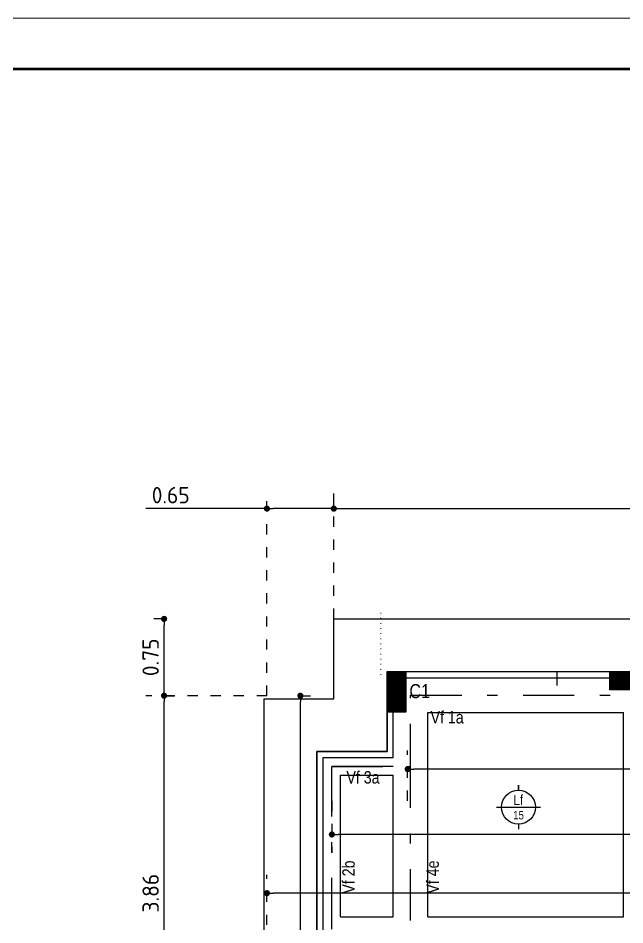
# Model space of a CAD drawing. Extents: x 233 to 569, y -241 to -74.
# Drawn here: x 346.48 to 352.41, y -82.42 to -73.57 of the extents above; entities that cross this region are included whole.
import ezdxf

# ---------------------------------------------------------------- set-up
doc = ezdxf.new("R2010")
doc.units = 0
doc.header["$MEASUREMENT"] = 0
doc.linetypes.add('DASHDOT', pattern=[1, 0.5, -0.25, 0, -0.25])
doc.linetypes.add('DOT2', pattern=[0.125, 0, -0.125])
doc.layers.get('0').update_dxf_attribs({"linetype": 'CONTINUOUS', "lineweight": 50})
doc.layers.get('DEFPOINTS').update_dxf_attribs({"linetype": 'CONTINUOUS'})
for name, color, linetype in [('2D PLATEA COLUMNAS BORDES', 7, 'CONTINUOUS'), ('2D PLATEA COLUMNAS HATCH', 92, 'CONTINUOUS'), ('2D PLATEA CONTORNOS', 211, 'CONTINUOUS'), ('2D PLATEA VIGAS', 7, 'CONTINUOUS'), ('2D PLATEA VIGAS EJES', 5, 'DASHDOT'), ('PAPER PLATEA EST COTAS 1 50 EJES VIGAS', 7, 'CONTINUOUS'), ('PAPER PLATEA EST TEXTO NOM COLUMNAS', 92, 'CONTINUOUS'), ('PAPER PLATEA EST TEXTO NOM VIGAS', 7, 'CONTINUOUS'), ('PAPER ROTULO TEXTO LETRA OSCURA', 250, 'CONTINUOUS')]:
    doc.layers.add(name, color=color, linetype=linetype)
for name, color, linetype, lineweight in [('LINEAS', 2, 'CONTINUOUS', 20), ('MARCOS', 4, 'CONTINUOUS', 80), ('PAPER ROTULO LINEAS DE BORDE HOJA', 250, 'CONTINUOUS', 9)]:
    doc.layers.add(name, color=color, linetype=linetype, lineweight=lineweight)
doc.styles.add('ARIAL', font='')
doc.styles.get("Standard").update_dxf_attribs({"font": 'bahnschrift.ttf'})
doc.styles.add('style3', font='GOTHIC.TTF')
doc.styles.get('ARIAL').set_extended_font_data('DIN')
doc.dimstyles.new('PLANTA', dxfattribs={"dimscale": 0, "dimtxt": 0.16, "dimasz": 0.06, "dimexe": 0.18, "dimexo": 0, "dimgap": 0.05, "dimtad": 1, "dimzin": 0, "dimdsep": 46, "dimtxsty": 'ARIAL', "dimblk1": 'DOT', "dimblk2": 'DOT', "dimsah": 1, "dimcen": 0.09, "dimclrd": 1, "dimclre": 1, "dimclrt": 3, "dimadec": 0, "dimazin": 0, "dimtfac": 1, "dimtofl": 0, "dimtmove": 0, "dimatfit": 3, "dimldrblk": 'DOT', "dimfxl": 0.18, "dimtolj": 1, "dimtzin": 0, "dimarcsym": 0})

# ---------------------------------------------------------------- blocks, each defined once
blk = doc.blocks.new('_DOT')
at = {"color": 0, "linetype": 'ByBlock'}
blk.add_line((-0.5, 0), (-1, 0), dxfattribs=at)
at = {"color": 0, "linetype": 'ByBlock', "const_width": 0.5}
blk.add_lwpolyline([(-0.25, 0, 1), (0.25, 0, 1)], format="xyb", close=True, dxfattribs=at)
blk = doc.blocks.new('*D468')
at = {"layer": 'DEFPOINTS', "color": 0, "transparency": 16777216}
for p in [(348.9149, -82.1128), (348.9149, -82.4232), (362.6681, -90.2907)]:
    blk.add_point(p, dxfattribs=at)
at = {"layer": 'PAPER PLATEA EST COTAS 1 50 EJES VIGAS', "color": 1, "linetype": 'DOT2', "lineweight": -2, "transparency": 16777216}
for p, q in [((348.9149, -82.4232), (348.9149, -81.9328)), ((362.6681, -90.2907), (362.6681, -81.9328))]:
    blk.add_line(p, q, dxfattribs=at)
at = {"layer": 'PAPER PLATEA EST COTAS 1 50 EJES VIGAS', "color": 1, "lineweight": -2, "transparency": 16777216}
blk.add_line((362.6081, -82.1128), (348.9749, -82.1128), dxfattribs=at)
at = {"layer": 'PAPER PLATEA EST COTAS 1 50 EJES VIGAS', "color": 1, "lineweight": -2, "transparency": 16777216, "xscale": 0.06, "yscale": 0.06, "zscale": 0.06, "rotation": 180}
blk.add_blockref('_DOT', (348.9149, -82.1128), dxfattribs=at)
at = {"layer": 'PAPER PLATEA EST COTAS 1 50 EJES VIGAS', "color": 1, "lineweight": -2, "transparency": 16777216, "xscale": 0.06, "yscale": 0.06, "zscale": 0.06}
blk.add_blockref('_DOT', (362.6681, -82.1128), dxfattribs=at)
at = {"layer": 'PAPER PLATEA EST COTAS 1 50 EJES VIGAS', "color": 3, "transparency": 16777216, "insert": (355.7915, -81.9813), "char_height": 0.16, "attachment_point": 5, "style": 'ARIAL'}
blk.add_mtext('\\A1;13.75', dxfattribs=at)
blk = doc.blocks.new('*D476')
at = {"layer": 'DEFPOINTS', "color": 0, "transparency": 16777216}
for p in [(349.2417, -80.1843), (349.2417, -80.1843), (362.6681, -90.2907)]:
    blk.add_point(p, dxfattribs=at)
at = {"layer": 'PAPER PLATEA EST COTAS 1 50 EJES VIGAS', "color": 1, "linetype": 'DOT2', "lineweight": -2, "transparency": 16777216}
for p, q in [((349.2417, -80.1843), (349.4217, -80.1843)), ((362.6681, -90.2907), (349.0617, -90.2907))]:
    blk.add_line(p, q, dxfattribs=at)
at = {"layer": 'PAPER PLATEA EST COTAS 1 50 EJES VIGAS', "color": 1, "lineweight": -2, "transparency": 16777216}
blk.add_line((349.2417, -90.2307), (349.2417, -80.2443), dxfattribs=at)
at = {"layer": 'PAPER PLATEA EST COTAS 1 50 EJES VIGAS', "color": 1, "lineweight": -2, "transparency": 16777216, "xscale": 0.06, "yscale": 0.06, "zscale": 0.06}
for p, rotation in [((349.2417, -80.1843), 90), ((349.2417, -90.2907), 270)]:
    blk.add_blockref('_DOT', p, dxfattribs=dict(at, rotation=rotation))
at = {"layer": 'PAPER PLATEA EST COTAS 1 50 EJES VIGAS', "color": 3, "transparency": 16777216, "insert": (349.1103, -85.2375), "char_height": 0.16, "attachment_point": 5, "rotation": 90, "style": 'ARIAL'}
blk.add_mtext('\\A1;10.11', dxfattribs=at)
blk = doc.blocks.new('*D438')
at = {"layer": 'DEFPOINTS', "color": 0, "transparency": 16777216}
for p in [(349.5685, -78.3568), (349.5685, -78.3568), (348.9149, -80.1843)]:
    blk.add_point(p, dxfattribs=at)
at = {"layer": 'PAPER PLATEA EST COTAS 1 50 EJES VIGAS', "color": 1, "linetype": 'DOT2', "lineweight": -2, "transparency": 16777216}
for p, q in [((348.9149, -80.1843), (348.9149, -78.1768)), ((349.5685, -78.3568), (349.5685, -78.1768))]:
    blk.add_line(p, q, dxfattribs=at)
at = {"layer": 'PAPER PLATEA EST COTAS 1 50 EJES VIGAS', "color": 1, "lineweight": -2, "transparency": 16777216}
for p, q in [((348.9149, -78.3568), (347.7328, -78.3568)), ((349.5085, -78.3568), (348.9749, -78.3568))]:
    blk.add_line(p, q, dxfattribs=at)
at = {"layer": 'PAPER PLATEA EST COTAS 1 50 EJES VIGAS', "color": 1, "lineweight": -2, "transparency": 16777216, "xscale": 0.06, "yscale": 0.06, "zscale": 0.06, "rotation": 180}
blk.add_blockref('_DOT', (348.9149, -78.3568), dxfattribs=at)
at = {"layer": 'PAPER PLATEA EST COTAS 1 50 EJES VIGAS', "color": 1, "lineweight": -2, "transparency": 16777216, "xscale": 0.06, "yscale": 0.06, "zscale": 0.06}
blk.add_blockref('_DOT', (349.5685, -78.3568), dxfattribs=at)
at = {"layer": 'PAPER PLATEA EST COTAS 1 50 EJES VIGAS', "color": 3, "transparency": 16777216, "insert": (347.9749, -78.2254), "char_height": 0.16, "attachment_point": 5, "style": 'ARIAL'}
blk.add_mtext('\\A1;0.65', dxfattribs=at)
blk = doc.blocks.new('*D439')
at = {"layer": 'DEFPOINTS', "color": 0, "transparency": 16777216}
for p in [(358.6536, -78.3568), (349.5685, -79.434), (358.6536, -79.434)]:
    blk.add_point(p, dxfattribs=at)
at = {"layer": 'PAPER PLATEA EST COTAS 1 50 EJES VIGAS', "color": 1, "linetype": 'DOT2', "lineweight": -2, "transparency": 16777216}
for p, q in [((349.5685, -79.434), (349.5685, -78.1768)), ((358.6536, -79.434), (358.6536, -78.1768))]:
    blk.add_line(p, q, dxfattribs=at)
at = {"layer": 'PAPER PLATEA EST COTAS 1 50 EJES VIGAS', "color": 1, "lineweight": -2, "transparency": 16777216}
blk.add_line((349.6285, -78.3568), (358.5936, -78.3568), dxfattribs=at)
at = {"layer": 'PAPER PLATEA EST COTAS 1 50 EJES VIGAS', "color": 1, "lineweight": -2, "transparency": 16777216, "xscale": 0.06, "yscale": 0.06, "zscale": 0.06, "rotation": 180}
blk.add_blockref('_DOT', (349.5685, -78.3568), dxfattribs=at)
at = {"layer": 'PAPER PLATEA EST COTAS 1 50 EJES VIGAS', "color": 1, "lineweight": -2, "transparency": 16777216, "xscale": 0.06, "yscale": 0.06, "zscale": 0.06}
blk.add_blockref('_DOT', (358.6536, -78.3568), dxfattribs=at)
at = {"layer": 'PAPER PLATEA EST COTAS 1 50 EJES VIGAS', "color": 3, "transparency": 16777216, "insert": (354.1111, -78.2255), "char_height": 0.16, "attachment_point": 5, "style": 'ARIAL'}
blk.add_mtext('\\A1;9.09', dxfattribs=at)
blk = doc.blocks.new('*D446')
at = {"layer": 'DEFPOINTS', "color": 0, "transparency": 16777216}
for p in [(347.9103, -80.1843), (347.9103, -80.1843), (348.9149, -84.0413)]:
    blk.add_point(p, dxfattribs=at)
at = {"layer": 'PAPER PLATEA EST COTAS 1 50 EJES VIGAS', "color": 1, "linetype": 'DOT2', "lineweight": -2, "transparency": 16777216}
for p, q in [((347.9103, -80.1843), (348.0903, -80.1843)), ((348.9149, -84.0413), (347.7303, -84.0413))]:
    blk.add_line(p, q, dxfattribs=at)
at = {"layer": 'PAPER PLATEA EST COTAS 1 50 EJES VIGAS', "color": 1, "lineweight": -2, "transparency": 16777216}
blk.add_line((347.9103, -83.9813), (347.9103, -80.2443), dxfattribs=at)
at = {"layer": 'PAPER PLATEA EST COTAS 1 50 EJES VIGAS', "color": 1, "lineweight": -2, "transparency": 16777216, "xscale": 0.06, "yscale": 0.06, "zscale": 0.06}
for p, rotation in [((347.9103, -80.1843), 90), ((347.9103, -84.0413), 270)]:
    blk.add_blockref('_DOT', p, dxfattribs=dict(at, rotation=rotation))
at = {"layer": 'PAPER PLATEA EST COTAS 1 50 EJES VIGAS', "color": 3, "transparency": 16777216, "insert": (347.7787, -82.1128), "char_height": 0.16, "attachment_point": 5, "rotation": 90, "style": 'ARIAL'}
blk.add_mtext('\\A1;3.86', dxfattribs=at)
blk = doc.blocks.new('*D530')
at = {"layer": 'DEFPOINTS', "color": 0, "transparency": 16777216}
for p in [(350.2899, -80.9009), (350.2899, -81.2112), (362.6681, -90.2884)]:
    blk.add_point(p, dxfattribs=at)
at = {"layer": 'PAPER PLATEA EST COTAS 1 50 EJES VIGAS', "color": 1, "linetype": 'DOT2', "lineweight": -2, "transparency": 16777216}
for p, q in [((350.2899, -81.2112), (350.2899, -80.7209)), ((362.6681, -90.2884), (362.6681, -80.7209))]:
    blk.add_line(p, q, dxfattribs=at)
at = {"layer": 'PAPER PLATEA EST COTAS 1 50 EJES VIGAS', "color": 1, "lineweight": -2, "transparency": 16777216}
blk.add_line((362.6081, -80.9009), (350.3499, -80.9009), dxfattribs=at)
at = {"layer": 'PAPER PLATEA EST COTAS 1 50 EJES VIGAS', "color": 1, "lineweight": -2, "transparency": 16777216, "xscale": 0.06, "yscale": 0.06, "zscale": 0.06, "rotation": 180}
blk.add_blockref('_DOT', (350.2899, -80.9009), dxfattribs=at)
at = {"layer": 'PAPER PLATEA EST COTAS 1 50 EJES VIGAS', "color": 1, "lineweight": -2, "transparency": 16777216, "xscale": 0.06, "yscale": 0.06, "zscale": 0.06}
blk.add_blockref('_DOT', (362.6681, -80.9009), dxfattribs=at)
at = {"layer": 'PAPER PLATEA EST COTAS 1 50 EJES VIGAS', "color": 3, "transparency": 16777216, "insert": (356.479, -80.7693), "char_height": 0.16, "attachment_point": 5, "style": 'ARIAL'}
blk.add_mtext('\\A1;12.38', dxfattribs=at)
blk = doc.blocks.new('*D485')
at = {"layer": 'DEFPOINTS', "color": 0, "transparency": 16777216}
for p in [(349.5496, -81.2112), (349.5496, -81.5395), (362.6681, -90.2907)]:
    blk.add_point(p, dxfattribs=at)
at = {"layer": 'PAPER PLATEA EST COTAS 1 50 EJES VIGAS', "color": 1, "linetype": 'DOT2', "lineweight": -2, "transparency": 16777216}
for p, q in [((349.5496, -81.2112), (349.5496, -81.7195)), ((362.6681, -90.2907), (362.6681, -81.3595))]:
    blk.add_line(p, q, dxfattribs=at)
at = {"layer": 'PAPER PLATEA EST COTAS 1 50 EJES VIGAS', "color": 1, "lineweight": -2, "transparency": 16777216}
blk.add_line((362.6081, -81.5395), (349.6096, -81.5395), dxfattribs=at)
at = {"layer": 'PAPER PLATEA EST COTAS 1 50 EJES VIGAS', "color": 1, "lineweight": -2, "transparency": 16777216, "xscale": 0.06, "yscale": 0.06, "zscale": 0.06, "rotation": 180}
blk.add_blockref('_DOT', (349.5496, -81.5395), dxfattribs=at)
at = {"layer": 'PAPER PLATEA EST COTAS 1 50 EJES VIGAS', "color": 1, "lineweight": -2, "transparency": 16777216, "xscale": 0.06, "yscale": 0.06, "zscale": 0.06}
blk.add_blockref('_DOT', (362.6681, -81.5395), dxfattribs=at)
at = {"layer": 'PAPER PLATEA EST COTAS 1 50 EJES VIGAS', "color": 3, "transparency": 16777216, "insert": (356.1089, -81.4079), "char_height": 0.16, "attachment_point": 5, "style": 'ARIAL'}
blk.add_mtext('\\A1;13.12', dxfattribs=at)
blk = doc.blocks.new('*D494')
at = {"layer": 'DEFPOINTS', "color": 0, "transparency": 16777216}
for p in [(347.9103, -79.434), (347.9103, -79.434), (348.9149, -80.1843)]:
    blk.add_point(p, dxfattribs=at)
at = {"layer": 'PAPER PLATEA EST COTAS 1 50 EJES VIGAS', "color": 1, "linetype": 'DOT2', "lineweight": -2, "transparency": 16777216}
for p, q in [((347.9103, -79.434), (347.7303, -79.434)), ((348.9149, -80.1843), (347.7303, -80.1843))]:
    blk.add_line(p, q, dxfattribs=at)
at = {"layer": 'PAPER PLATEA EST COTAS 1 50 EJES VIGAS', "color": 1, "lineweight": -2, "transparency": 16777216}
blk.add_line((347.9103, -80.1243), (347.9103, -79.494), dxfattribs=at)
at = {"layer": 'PAPER PLATEA EST COTAS 1 50 EJES VIGAS', "color": 1, "lineweight": -2, "transparency": 16777216, "xscale": 0.06, "yscale": 0.06, "zscale": 0.06}
for p, rotation in [((347.9103, -79.434), 90), ((347.9103, -80.1843), 270)]:
    blk.add_blockref('_DOT', p, dxfattribs=dict(at, rotation=rotation))
at = {"layer": 'PAPER PLATEA EST COTAS 1 50 EJES VIGAS', "color": 3, "transparency": 16777216, "insert": (347.7788, -79.8092), "char_height": 0.16, "attachment_point": 5, "rotation": 90, "style": 'ARIAL'}
blk.add_mtext('\\A1;0.75', dxfattribs=at)

msp = doc.modelspace()

# ---------------------------------------------------------------- hatches: boundary and pattern name
at = {"layer": '2D PLATEA COLUMNAS HATCH'}
h = msp.add_hatch(dxfattribs=at)
h.set_pattern_fill('NET', color=256, scale=0.002, angle=90)
h.set_pattern_definition([(90, (346.897561, 36.924004), (-0.00635, 2e-18), []), (180, (346.897561, 36.924004), (-2e-18, -0.00635), [])])
h.paths.add_polyline_path([(350.2735, -79.949), (350.0885, -79.949), (350.0885, -80.3434), (350.2735, -80.3434)])
h = msp.add_hatch(dxfattribs=at)
h.set_pattern_fill('NET', color=256, scale=0.002, angle=90)
h.set_pattern_definition([(90, (340.6929645, 37.024051), (-0.00635, 2e-18), []), (180, (340.6929645, 37.024051), (-2e-18, -0.00635), [])])
h.paths.add_polyline_path([(352.7497, -79.9492), (352.2647, -79.949), (352.2647, -80.1264), (352.7497, -80.1265)])

# ---------------------------------------------------------------- linework, layer by layer
at = {"layer": '2D PLATEA COLUMNAS BORDES'}
for points in [[(350.0885, -79.949), (350.2735, -79.949), (350.2735, -80.3434), (350.0885, -80.3434)], [(352.2647, -79.949), (352.7497, -79.949), (352.7497, -80.1264), (352.2647, -80.1264)]]:
    msp.add_lwpolyline(points, close=True, dxfattribs=at)
at = {"layer": '2D PLATEA CONTORNOS'}
msp.add_lwpolyline([(349.5685, -79.434), (359.0143, -79.434), (359.0143, -83.489), (362.2504, -83.489), (362.2504, -81.804), (370.2063, -81.804), (370.2063, -91.8915), (369.3541, -91.8915), (369.354, -95.1765), (370.4555, -95.1765), (370.4556, -103.8258), (361.7843, -103.8258), (361.7843, -99.5922), (351.1947, -99.5922), (351.1947, -98.3733), (352.5097, -98.3733), (352.5097, -95.7817), (349.5687, -95.7817), (349.5687, -84.2243), (348.8889, -84.2243), (348.8889, -80.2141), (349.5685, -80.2141)], close=True, dxfattribs=at)
for points in [[(364.5356, -99.8154), (364.5356, -98.1902), (362.4733, -98.1903), (362.4733, -98.3101), (362.2833, -98.3101), (362.2833, -91.3764), (358.6543, -91.3764), (358.6543, -92.1266), (352.6297, -92.1266), (352.6297, -95.2667), (350.0885, -95.2667), (350.0885, -83.7093), (349.4039, -83.7093), (349.4039, -80.7291), (350.0885, -80.7291), (350.0885, -79.949)], [(350.0885, -79.949), (358.2643, -79.949), (358.2643, -79.8915), (358.5143, -79.8915), (358.5143, -80.1415), (358.5143, -84.7146), (369.8063, -84.7146), (369.8063, -91.3765), (368.9189, -91.3765), (368.9189, -99.0476)]]:
    msp.add_lwpolyline(points, dxfattribs=at)
at = {"layer": '2D PLATEA VIGAS'}
for p, q in [((351.7497, -80.084), (351.7497, -79.949)), ((352.3997, -82.344), (352.3997, -80.349)), ((350.1485, -80.8741), (349.5489, -80.8741)), ((350.1485, -82.344), (350.1485, -80.9591)), ((350.4885, -82.344), (350.4885, -81.1291)), ((349.6339, -82.344), (350.1485, -82.344)), ((350.4885, -82.344), (352.3997, -82.344))]:
    msp.add_line(p, q, dxfattribs=at)
for points in [[(350.0885, -79.949), (350.0885, -80.7291), (349.4039, -80.7291), (349.4039, -83.7093), (350.0835, -83.7093)], [(350.4885, -81.1291), (350.4885, -81.1291), (350.4885, -80.349), (352.3997, -80.349)], [(349.6339, -82.344), (349.6339, -80.9591), (350.1485, -80.9591)]]:
    msp.add_lwpolyline(points, dxfattribs=at)
msp.add_lwpolyline([(350.1485, -80.009), (358.4543, -80.009), (358.4543, -84.7746), (369.7463, -84.7746), (369.7463, -91.3165), (368.8589, -91.3165), (368.8589, -99.7553), (364.5956, -99.7554), (364.5956, -98.1302), (362.3433, -98.1303), (362.3433, -91.3164), (358.5943, -91.3164), (358.5943, -92.0666), (352.5697, -92.0666), (352.5697, -95.2067), (350.1485, -95.2067), (350.1485, -83.6493), (349.4639, -83.6493), (349.4639, -80.7891), (350.1485, -80.7891)], close=True, dxfattribs=at)
at = {"layer": '2D PLATEA VIGAS EJES'}
for p, q in [((349.5489, -83.5643), (349.5489, -80.8741)), ((349.5489, -80.8741), (350.3185, -80.8741)), ((350.3185, -83.4793), (350.3185, -80.9591))]:
    msp.add_line(p, q, dxfattribs=at)
msp.add_lwpolyline([(350.3185, -80.9591), (350.3185, -80.179), (358.2843, -80.179), (358.2843, -84.9446), (369.5763, -84.9446), (369.5763, -91.1465), (368.6889, -91.1465), (368.6889, -99.5853), (364.7656, -99.5853), (364.7656, -97.9602), (362.5133, -97.9603), (362.5133, -91.1464), (358.4243, -91.1464), (358.4243, -91.8966), (352.3997, -91.8966), (352.3997, -95.0367), (350.3185, -95.0367), (350.3185, -83.4793)], dxfattribs=at)
at = {"layer": 'LINEAS'}
msp.add_line((467.4834, -73.5663), (342.8705, -73.5663), dxfattribs=at)
at = {"layer": 'MARCOS'}
msp.add_line((466.9834, -74.0663), (345.8705, -74.0663), dxfattribs=at)
at = {"layer": 'PAPER ROTULO LINEAS DE BORDE HOJA', "linetype": 'Continuous'}
for p, q in [((350.0241, -79.3774), (350.0301, -79.3774)), ((350.0241, -79.4274), (350.0301, -79.4274)), ((350.0241, -79.4774), (350.0301, -79.4774)), ((350.0241, -79.5274), (350.0301, -79.5274)), ((350.0241, -79.5774), (350.0301, -79.5774)), ((350.0241, -79.6274), (350.0301, -79.6274)), ((350.0241, -79.6774), (350.0301, -79.6774)), ((350.0241, -79.7274), (350.0301, -79.7274)), ((350.0241, -79.7774), (350.0301, -79.7774)), ((350.0241, -79.8274), (350.0301, -79.8274)), ((350.0241, -79.8774), (350.0301, -79.8774)), ((350.0241, -79.9274), (350.0301, -79.9274)), ((350.0241, -79.9774), (350.0301, -79.9774))]:
    msp.add_line(p, q, dxfattribs=at)
at = {"layer": 'PAPER ROTULO TEXTO LETRA OSCURA'}
for p, q in [((351.3725, -81.1082), (351.3725, -81.0582)), ((351.3725, -81.0582), (351.3725, -81.1082)), ((351.1572, -81.2734), (351.5877, -81.2734)), ((351.3725, -81.4387), (351.3725, -81.4887))]:
    msp.add_line(p, q, dxfattribs=at)
msp.add_circle((351.3725, -81.2734), 0.1652, dxfattribs=at)

# ---------------------------------------------------------------- texts
at = {"layer": 'PAPER PLATEA EST TEXTO NOM COLUMNAS', "linetype": 'Continuous', "lineweight": 0, "insert": (350.307, -80.0706), "char_height": 0.125, "width": 1.398555, "attachment_point": 1}
msp.add_mtext('{\\fSwis721 BlkCn BT|b0|i0|c0|p34;\\H1.1x;C1}', dxfattribs=at)
at = {"layer": 'PAPER PLATEA EST TEXTO NOM VIGAS', "linetype": 'Continuous', "lineweight": 0, "width": 1.398555, "attachment_point": 1}
for s, insert, char_height in [('{\\fSwis721 BlkCn BT|b0|i0|c0|p34;\\H1.1x;Vf 1a}', (350.5138, -80.3344), 0.11), ('{\\fSwis721 BlkCn BT|b0|i0|c0|p34;\\H1.1x;Vf 3a}', (349.6918, -80.9212), 0.11), ('{\\fSwis721 BlkCn BT|b0|i0|c0|p34;\\H1.1x;Lf}', (351.3237, -81.1527), 0.09)]:
    msp.add_mtext(s, dxfattribs=dict(at, insert=insert, char_height=char_height))
at = {"layer": 'PAPER PLATEA EST TEXTO NOM VIGAS', "linetype": 'Continuous', "lineweight": 0, "insert": (351.3207, -81.3099), "char_height": 0.075, "width": 1.398555, "attachment_point": 1, "style": 'style3'}
msp.add_mtext('{\\fSwis721 BlkCn BT|b0|i0|c0|p34;\\H1.1x;15}', dxfattribs=at)
at = {"layer": 'PAPER PLATEA EST TEXTO NOM VIGAS', "linetype": 'Continuous', "lineweight": 0, "char_height": 0.11, "width": 1.398555, "attachment_point": 1, "rotation": 90}
for s, insert in [('{\\fSwis721 BlkCn BT|b0|i0|c0|p34;\\H1.1x;Vf 2b}', (349.6517, -82.1177)), ('{\\fSwis721 BlkCn BT|b0|i0|c0|p34;\\H1.1x;Vf 4e}', (350.4737, -82.1177))]:
    msp.add_mtext(s, dxfattribs=dict(at, insert=insert))
at = {"layer": 'PAPER ROTULO TEXTO LETRA OSCURA', "linetype": 'Continuous', "lineweight": 0, "char_height": 0.0035, "width": 0.006, "attachment_point": 5}
for s, insert in [('2', (350.0271, -79.4023)), ('3', (350.0271, -79.4523)), ('4', (350.0271, -79.5023)), ('5', (350.0271, -79.5523)), ('6', (350.0271, -79.6023)), ('7', (350.0271, -79.6523)), ('8', (350.0271, -79.7023)), ('9', (350.0271, -79.7523)), ('10', (350.0271, -79.8023)), ('11', (350.0271, -79.8523)), ('12', (350.0271, -79.9023)), ('13', (350.0271, -79.9523)), ('14', (350.0271, -80.0023))]:
    msp.add_mtext(s, dxfattribs=dict(at, insert=insert))

# ---------------------------------------------------------------- dimensions: what is measured, and where the dimension line sits
at = {"layer": 'PAPER PLATEA EST COTAS 1 50 EJES VIGAS'}
for base, p1, p2, angle, picture, middle in [((349.5685, -78.3568), (348.9149, -80.1843), (349.5685, -78.3568), 180, '*D438', (347.9749, -78.3568)), ((358.6536, -78.3568), (349.5685, -79.434), (358.6536, -79.434), 180, '*D439', (354.1111, -78.3568)), ((347.9103, -79.434), (348.9149, -80.1843), (347.9103, -79.434), 270, '*D494', (347.9103, -79.8092))]:
    dim = msp.add_linear_dim(base=base, p1=p1, p2=p2, angle=angle, dimstyle='PLANTA', override={"dimscale": 1}, dxfattribs=at)
    dim.commit()
    dim.dimension.update_dxf_attribs({"geometry": picture, "text_midpoint": middle, "dimtype": 160})
for base, p1, p2, angle, picture, middle in [((347.9103, -80.1843), (348.9149, -84.0413), (347.9103, -80.1843), 270, '*D446', (347.7787, -82.1128)), ((349.2417, -80.1843), (362.6681, -90.2907), (349.2417, -80.1843), 90, '*D476', (349.1103, -85.2375))]:
    dim = msp.add_linear_dim(base=base, p1=p1, p2=p2, angle=angle, dimstyle='PLANTA', override={"dimscale": 1}, dxfattribs=at)
    dim.commit()
    dim.dimension.update_dxf_attribs({"geometry": picture, "text_midpoint": middle})
for base, p1, p2, picture, middle in [((350.2899, -80.9009), (362.6681, -90.2884), (350.2899, -81.2112), '*D530', (356.479, -80.7693)), ((349.5496, -81.5395), (362.6681, -90.2907), (349.5496, -81.2112), '*D485', (356.1089, -81.4079)), ((348.9149, -82.1128), (362.6681, -90.2907), (348.9149, -82.4232), '*D468', (355.7915, -81.9813))]:
    dim = msp.add_linear_dim(base=base, p1=p1, p2=p2, dimstyle='PLANTA', override={"dimscale": 1}, dxfattribs=at)
    dim.commit()
    dim.dimension.update_dxf_attribs({"geometry": picture, "text_midpoint": middle})

doc.saveas('drawing.dxf')
